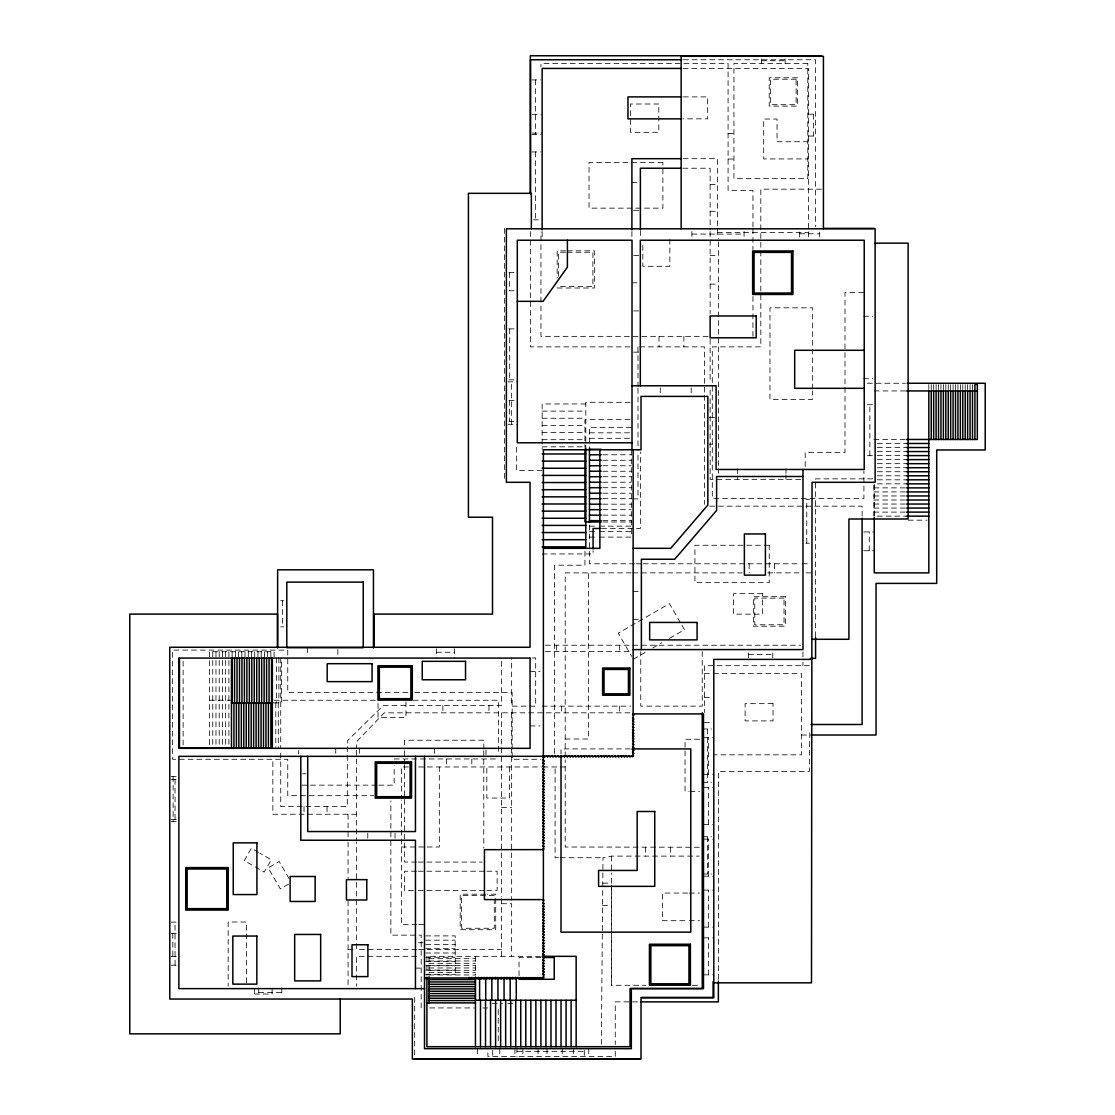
<?xml version="1.0" encoding="UTF-8"?>
<svg xmlns="http://www.w3.org/2000/svg" width="1115" height="1115" viewBox="0 0 1115 1115"><rect width="100%" height="100%" fill="white"/><g stroke="black" fill="none" stroke-linecap="round" stroke-linejoin="round"><path stroke-width="0.75" stroke-dasharray="5 3.75" d="M175.041 965.214L175.041 922.147M175.041 819.372L175.041 779.343M511.646 424.285L511.646 381.832M708.527 974.845L708.527 937.854M708.527 927.109L708.527 890.118M708.527 876.139L708.527 839.135M708.527 824.417L708.527 787.427M708.527 774.591L708.527 737.6M806.772 543.186L806.772 499.52M869.254 550.74L869.254 531.953M869.853 455.687L869.853 404.731M601.333 1044.211L603.006 857.714L611.564 856.111L699.328 856.111M611.55 884.906L611.564 985.298L645.961 985.298M718.367 979.346L718.367 771.399L809.337 771.399L809.824 732.011M633.32 659.23L645.348 652.275M652.874 647.94L661.906 642.714M669.432 638.379L684.485 629.682L681.154 623.898M288.576 884.111L280.311 888.878L268.185 867.874L279.196 861.505L290.458 881.017M683.467 59.764L815.567 59.764L815.567 226.624M761.475 60.74L785.127 60.74M683.091 68.433L808.375 68.433L808.375 238.568M531.869 79.918L540.956 79.918M683.397 96.894L707.649 96.894L707.649 118.859L683.397 118.859M532.176 114.315L542.141 114.315M808.375 114.204L815.567 114.204M532.176 133.117L542.141 133.117M728.081 133.549L733.935 133.549M531.869 134.497L540.956 134.497M808.375 136.044L815.567 136.044M808.375 141.744L777.03 141.744L777.03 119.04L763.691 119.04L763.691 158.943L808.375 158.943M531.869 151.933L540.956 151.933M683.202 158.692L717.405 158.692L717.405 232.519L718.381 238.568M728.081 159.027L733.935 159.027M682.91 168.226L710.13 168.226L710.13 229.913M631.898 182.414L640.386 182.414M710.13 184.588L717.405 184.588M821.462 189.174L760.82 189.174L760.82 346.863L712.29 346.863L712.29 498.489L863.916 498.489L863.916 470.962M633.599 210.317L640.386 210.317M710.13 211.279L717.405 211.279M533.374 219.864L540.956 219.864M717.405 232.519L808.375 232.519M799.664 233.788L819.678 233.788M691.913 234.066L744.067 234.066M565.612 250.833L557.165 250.833L557.165 277.872M567.298 250.833L594.337 250.833L594.337 288.005L557.165 288.005M565.444 252.255L558.587 252.255L558.587 276.283M567.159 252.255L592.901 252.255L592.901 286.583L558.587 286.583M633.668 255.516L638.644 255.516M710.13 255.614L718.618 255.614M509.025 272.562L515.13 272.562M632.01 282.806L638.644 282.806M710.13 284.116L718.618 284.116M509.025 290.764L515.13 290.764M863.568 292.423L844.989 292.423L844.989 452.537L805.183 452.537L805.183 467.101M633.599 310.918L640.386 310.918M863.568 316.228L872.85 316.228M509.025 328.883L516.663 328.883M708.053 336.354L540.956 336.354L540.956 232.031M630.017 346.863L530.35 346.863L530.35 231.627M639.689 346.863L704.429 346.863L704.429 393.623M633.599 352.159L640.386 352.159M863.568 378.696L872.85 378.696M509.025 379.825L515.13 379.825M507.938 381.832L517.304 381.832M867.386 383.253L905.505 383.253M874.244 390.933L906.648 390.933M509.025 400.369L515.13 400.369M630.212 402.292L585.807 402.292L585.807 447.659M585.807 403.964L542.141 403.964L542.141 449.401M867.331 404.731L872.488 404.731M542.141 411.114L585.807 411.114M709.502 417.498L716.123 417.498M542.141 418.25L585.807 418.25M629.989 419.644L584.929 419.644L584.929 447.366M509.025 421.595L515.13 421.595M507.938 424.285L517.304 424.285M542.141 425.4L585.807 425.4M631.327 427.324L589.473 427.324L589.473 448.188M542.141 432.536L585.807 432.536M589.473 432.815L629.64 432.815M589.473 438.307L629.64 438.307M873.937 439.463L906.648 439.463M542.141 439.686L585.807 439.686M877.366 443.491L906.523 443.491M709.502 444.174L712.806 444.174M542.141 446.836L585.807 446.836M877.366 447.533L906.523 447.533M877.366 451.561L906.523 451.561M602.867 454.781L631.327 454.781M877.366 455.603L906.523 455.603M867.331 455.687L872.488 455.687M877.366 459.631L906.523 459.631M602.867 460.258L631.327 460.258M877.366 463.673L906.523 463.673M602.867 465.749L631.327 465.749M877.366 467.715L906.523 467.715M542.141 470.53L516.663 470.53L516.663 444.55M602.867 471.241L631.327 471.241M877.366 471.743L906.523 471.743M877.366 475.784L906.523 475.784M602.867 476.732L631.327 476.732M872.669 478.851L815.567 478.851L815.567 637.655M800.682 479.352L710.13 479.352L710.13 387.881M877.366 479.812L906.523 479.812M602.867 482.224L631.327 482.224M877.366 483.854L906.523 483.854M602.867 487.715L631.327 487.715M873.937 487.882L906.523 487.882M873.937 491.924L906.523 491.924M602.867 493.206L631.327 493.206M873.937 495.952L906.523 495.952M602.867 498.684L631.327 498.684M632.986 498.893L637.989 498.893L637.989 452.244M805.992 499.52L809.406 499.52M873.937 499.994L906.523 499.994M873.937 504.036L906.523 504.036M602.867 504.175L631.327 504.175M709.628 506.168L862.118 506.168L862.118 516.566M873.937 508.064L906.523 508.064M602.867 509.667L631.327 509.667M873.937 512.106L906.523 512.106M602.867 515.158L631.327 515.158M877.366 516.134L906.523 516.134M908.237 520.175L927.109 520.175M602.867 520.649L631.327 520.649M602.867 521.973L631.898 521.973M589.473 526.141L597.849 526.141M599.522 526.141L631.327 526.141M601.529 528.482L640.386 528.482L640.386 452.007M589.473 531.632L597.849 531.632M599.522 531.632L631.327 531.632M863.846 531.953L874.244 531.953M589.473 537.109L597.849 537.109M599.522 537.109L631.327 537.109L631.327 449.289M805.992 543.186L809.406 543.186M863.846 550.74L874.244 550.74M542.141 553.96L593.082 553.96L593.082 550.559M634.533 563.786L589.473 563.786L589.473 523.395M636.261 563.786L641.46 563.786M643.188 563.786L800.654 563.786M802.368 563.786L809.309 563.786M631.215 572.887L565.207 572.887L565.207 758.298M632.804 572.887L639.759 572.887M641.46 572.887L742.2 572.887M767.817 572.887L801.295 572.887M806.187 572.887L811.037 572.887M633.139 591.494L639.731 591.494M280.673 600.762L283.74 600.762M633.139 619.396L639.731 619.396M280.673 626.839L283.74 626.839M545.346 645.209L800.584 645.209M545.346 651.578L630.728 651.578M436.327 652.261L454.516 652.261M748.527 654.421L772.779 654.421M532.245 657.934L535.674 657.934L535.674 706.143L511.646 706.143L511.646 657.934M809.42 665.683L704.429 665.683L704.429 712.527M530.043 671.355L540.05 671.355M704.429 673.558L711.802 673.558M713.279 673.558L801.462 673.558L801.462 754.827L713.279 754.827M407.783 692.554L287.754 692.554L287.754 650.101L172.518 650.101L172.518 759.273L287.754 759.273L287.754 795.664L373.678 795.664M414.738 692.554L512.161 692.554L512.161 759.273L541.026 759.273M704.429 697.6L711.802 697.6M209.522 700.248L232.129 700.248M274.095 700.248L376.731 700.248M413.261 700.248L498.503 700.248L498.503 753.782M273.356 702.854L281.37 702.854L281.37 657.934M542.141 706.143L630.714 706.143M629.961 712.833L384.271 712.833L356.549 741.712L356.549 748.625M704.429 722.478L711.802 722.478M530.043 725.935L540.05 725.935M702.241 728.987L711.523 728.987M801.462 735.008L809.337 735.008M703.495 737.6L712.471 737.6M565.207 738.994L588.539 738.994L588.539 572.887M699.579 739.259L685.042 739.259L685.042 791.58L688.276 791.58M630.226 748.918L561.012 748.918L561.012 754.116M394.18 758.967L498.503 758.967M408.369 766.967L401.456 766.967L401.456 798.27M418.669 766.967L541.611 766.967M543.005 766.967L558.462 766.967M560.148 766.967L565.207 766.967M302.541 773.74L305.984 773.74M703.495 774.591L712.471 774.591M171.166 776.486L177.801 776.486M171.097 779.343L178.888 779.343M702.241 782.368L711.523 782.368M301.789 785.155L377.079 785.155M378.779 785.155L394.18 785.155L394.18 765.517M703.495 787.427L712.471 787.427M689.892 791.58L699.579 791.58M501.499 807.581L511.646 807.581M356.549 814.243L272.854 814.243L272.854 758.967M171.097 819.372L178.888 819.372M171.166 821.337L177.801 821.337M703.495 824.417L712.471 824.417M702.241 836.738L711.523 836.738M703.495 839.135L712.471 839.135M401.456 846.996L416.954 846.996M418.669 846.996L425.554 846.996M427.268 846.996L439.324 846.996L439.324 766.967M699.328 847.247L565.207 847.01L565.207 760.026M558.517 857.714L555.089 857.714L555.089 766.967M560.232 857.714L603.006 857.714M416.592 862.076L404.522 862.076L404.522 834.229M418.306 862.076L425.205 862.076M426.933 862.076L482.07 862.076M416.592 871.219L404.592 871.219L404.592 890.439L416.592 890.439M418.306 871.219L425.163 871.219M426.878 871.219L485.137 871.219M486.851 871.219L497.137 871.219L497.137 890.439L486.851 890.439M702.241 873.979L711.523 873.979M703.495 876.139L712.471 876.139M703.495 890.118L712.471 890.118M418.306 890.439L425.163 890.439M426.878 890.439L485.137 890.439M687.676 893.059L662.561 893.059L662.561 920.697L687.676 920.697M689.349 893.059L699.398 893.059M485.569 894.188L460.202 894.188L460.202 929.687L495.715 929.687L495.715 894.188L487.255 894.188M494.279 895.61L461.624 895.61L461.624 928.265L494.279 928.265L494.279 899.052M501.499 903.707L511.646 903.707L511.646 956.336M689.349 920.697L699.398 920.697M171.097 922.147L178.888 922.147M417.052 924.642L401.456 924.642L401.456 799.887M418.794 924.642L425.721 924.642M703.495 927.109L712.471 927.109M171.166 933.339L179.459 933.339M425.721 935.889L455.171 935.889L455.171 975.277M703.495 937.854L712.471 937.854M425.721 940.168L455.171 940.168M418.473 942.746L423.003 942.746M425.721 944.433L455.171 944.433M425.721 948.712L455.171 948.712M348.061 949.464L353.148 949.464M416.94 949.464L356.549 949.464L356.549 841.978M418.669 949.464L425.568 949.464M427.296 949.464L501.499 949.464M425.721 952.99L455.171 952.99M171.166 956.377L179.459 956.377M416.648 956.336L356.549 956.336L356.549 986.204M540.496 956.336L426.906 956.336L426.906 975.444M425.721 957.255L455.171 957.255M540.817 957.534L519.033 957.534L519.033 975.932M429.024 958.663L475.45 958.663M429.024 960.991L475.45 960.991M425.721 961.534L455.171 961.534M429.024 963.318L475.45 963.318M171.097 965.214L178.888 965.214M429.024 965.646L475.45 965.646M425.721 965.799L455.171 965.799M429.024 967.973L475.45 967.973M415.449 968.113L423.003 968.113M425.721 970.078L455.171 970.078M429.024 970.301L475.45 970.301M429.024 972.628L475.45 972.628M425.721 974.343L455.171 974.343M429.024 974.956L475.45 974.956M703.495 974.845L712.471 974.845M692.387 985.298L699.272 985.298M258.736 992.406L281.788 992.406M254.554 994.05L272.13 994.05M637.599 1001.869L615.257 1001.869L615.257 1044.504M492.217 1003.486L502.531 1003.486M507.687 1003.486L514.559 1003.486M429.735 1007.932L474.21 1007.932M482.767 1007.932L487.896 1007.932M516.97 1051.32L584.302 1051.32M602.783 883.108L611.564 883.191L611.564 873.031M602.574 905.547L611.564 905.631M258.499 852.39L251.391 848.292L244.283 860.599L264.199 872.097L271.307 859.79L259.92 853.212M680.317 622.449L669.446 603.633L618.268 633.181L631.648 656.331M972.489 384.564L972.489 389.706M970.064 384.564L970.064 389.706M967.639 384.564L967.639 389.706M965.214 384.564L965.214 389.706M962.789 384.564L962.789 389.706M960.363 384.564L960.363 389.706M957.938 384.564L957.938 389.706M955.513 384.564L955.513 389.706M953.088 384.564L953.088 389.706M950.663 384.564L950.663 389.706M948.238 384.564L948.238 389.706M945.813 384.564L945.813 389.706M943.388 384.564L943.388 389.706M940.949 384.564L940.949 389.706M938.523 384.564L938.523 389.706M936.098 384.564L936.098 389.706M933.673 384.564L933.673 389.706M931.248 384.564L931.248 389.706M928.823 384.564L928.823 389.706M874.244 484.509L874.244 516.273M873.937 485.192L873.937 516.134M819.678 232.059L819.678 240.227M813.365 114.204L813.365 136.044M812.668 389.024L812.668 307.838L769.963 307.838L769.963 399.393L812.668 399.393L812.668 390.752M802.953 651.927L802.953 660.526M802.953 662.24L802.953 665.683M799.664 232.059L799.664 240.227M785.977 468.718L785.977 473.276M785.977 474.795L785.977 479.352M785.127 58.83L785.127 63.444M774.618 563.786L774.618 572.887M772.779 652.874L772.779 659.397M761.475 58.83L761.475 63.444M752.946 226.958L752.946 190.484L728.081 190.484L728.081 63.444L540.956 63.444L540.956 66.914M752.946 228.687L752.946 249.537M752.946 296.423L752.946 336.354M749.141 563.786L749.141 572.887M748.527 652.874L748.527 657.766M744.067 231.432L744.067 240.227M737.461 468.718L737.461 479.352M718.618 241.802L718.618 466.99M718.618 468.718L718.618 473.276M710.13 231.516L710.13 313.524M710.13 339.225L710.13 382.738M707.523 728.987L707.523 782.368M707.523 836.738L707.523 873.979M704.429 395.351L704.429 504.44M702.241 651.578L702.241 706.143L640.763 706.143L640.763 651.578M691.913 231.432L691.913 240.227M691.189 387.881L691.189 394.64M683.871 336.354L683.871 346.863M670.45 847.247L670.45 856.111M669.85 239.251L669.85 266.304L642.811 266.304L642.811 242.638M660.261 387.881L660.261 394.64M659.007 336.354L659.007 346.863M645.571 847.247L645.571 856.111M640.386 230.512L640.386 239.154M637.989 346.863L637.989 386.598M637.989 388.327L637.989 450.516M631.898 231.585L631.898 238.373M619.661 645.209L619.661 651.578M619.633 706.143L619.633 712.833M615.257 1051.334L615.257 1056.449L487.896 1056.449L487.896 1051.25M611.564 856.111L611.564 871.345M611.564 888.376L611.564 985.298M588.762 1048.671L588.762 1055.612M584.929 551.34L584.929 565.193L554.615 565.193L554.615 754.074M584.302 1050.441L584.302 1056.449M573.598 1048.671L573.598 1055.612M562.211 1048.671L562.211 1055.612M561.416 706.143L561.416 712.833M556.58 645.209L556.58 651.578M547.047 1048.671L547.047 1055.612M542.141 231.585L542.141 238.373M538.043 1048.671L538.043 1055.612M535.479 79.918L535.479 134.497M535.479 151.933L535.479 219.864M522.879 1048.671L522.879 1055.612M516.97 1047.445L516.97 1056.449M514.949 1048.671L514.949 1055.612M511.646 712.833L511.646 900.307M509.708 328.883L509.708 379.825M509.597 766.967L509.597 798.047L486.823 798.047L486.823 766.967M509.43 272.562L509.43 290.764M509.43 400.369L509.43 421.595M504.44 228.366L504.44 481.276M501.499 661.348L501.499 705.558L383.239 705.558L347.322 740.834L347.322 806.605L280.743 806.605L280.743 749.503M501.499 712.833L501.499 896.906M501.499 898.606L501.499 956.336M499.785 1048.671L499.785 1055.612M498.224 1009.549L498.224 1044.211M492.719 1050.4L492.719 1055.612M488.969 705.558L488.969 712.833M485.959 749.935L485.959 754.744M483.785 748.946L483.785 740.235L404.522 740.235L404.522 748.946M483.785 750.688L483.785 848.153M477.555 1048.671L477.555 1055.612M475.45 956.336L475.45 975.04M471.812 758.967L471.812 766.967M454.516 648.818L454.516 658.087M446.348 758.967L446.348 766.967M442.878 705.558L442.878 712.833M436.327 648.818L436.327 658.087M434.404 748.332L434.404 754.744M429.024 956.336L429.024 975.04M421.177 1007.932L421.177 935.151L390.863 935.151L390.863 800.835M414.682 997.395L414.682 1055.807M405.971 701.976L405.971 717.516L378.027 717.516L378.027 701.976M404.522 750.688L404.522 762.869M404.522 764.611L404.522 797.671M404.522 799.413L404.522 832.487M395.058 833.281L395.058 840.236M367.769 833.281L367.769 838.508M359.392 748.332L359.392 754.744M356.549 750.353L356.549 757.252M356.549 758.98L356.549 840.25M348.061 814.243L348.061 840.25M348.061 841.978L348.061 878.383M348.061 900.92L348.061 987.862M337.873 649.39L337.873 656.233M335.74 748.332L335.74 754.744M327.057 806.605L327.057 814.243M307.545 647.69L307.545 656.233M304.019 806.605L304.019 814.243M298.36 750.493L298.36 753.963M282.597 600.762L282.597 626.839M281.788 987.862L281.788 995.807M280.743 657.934L280.743 747.775M278.903 657.934L278.903 702.854M278.276 702.854L278.276 747.775M276.436 657.934L276.436 702.854M275.809 702.854L275.809 747.775M274.095 656.93L274.095 651.731L209.522 651.731L209.522 745.294M272.13 988.629L272.13 997.298M270.875 651.731L270.875 656.93M267.642 651.731L267.642 656.93M264.408 651.731L264.408 656.93M261.189 651.731L261.189 656.93M258.736 987.862L258.736 995.807M257.955 651.731L257.955 656.93M254.722 651.731L254.722 656.93M254.554 988.629L254.554 997.298M251.502 651.731L251.502 656.93M248.269 651.731L248.269 656.93M246.513 982.663L246.513 922.021L228.171 922.021L228.171 986.134M245.035 651.731L245.035 656.93M241.816 651.731L241.816 656.93M238.582 651.731L238.582 656.93M235.349 651.731L235.349 656.93M232.129 651.731L232.129 656.93M228.896 651.731L228.896 748.764M225.662 651.731L225.662 748.764M222.442 651.731L222.442 748.764M219.209 651.731L219.209 748.764M215.976 651.731L215.976 748.764M212.756 651.731L212.756 748.764M183.125 661.223L183.125 745.336M173.118 776.486L173.118 821.337M172.825 933.339L172.825 956.377M807.804 63.444L733.935 63.444L733.935 178.665L807.804 178.665L807.804 63.444M797.532 77.785L769.211 77.785L769.211 106.12L797.532 106.12L797.532 77.785M796.11 79.207L770.632 79.207L770.632 104.699L796.11 104.699L796.11 79.207M658.812 104.002L630.491 104.002L630.491 132.323L658.812 132.323L658.812 104.002M662.881 162.497L589.027 162.497L589.027 208.143L662.881 208.143L662.881 162.497M769.238 545.263L694.924 545.263L694.924 582.657L769.238 582.657L769.238 545.263M762.437 593.654L733.586 593.654L733.586 614.156L762.437 614.156L762.437 593.654M785.448 596.692L753.336 596.692L753.336 626.198L785.448 626.198L785.448 596.692M784.026 598.114L754.757 598.114L754.757 624.776L784.026 624.776L784.026 598.114M773.016 703.649L745.113 703.649L745.113 720.903L773.016 720.903L773.016 703.649"/><path stroke-width="1.5" d="M812.041 659.397L713.795 659.397L713.795 997.827L641.014 997.827L641.014 1059.083L412.369 1059.083L412.369 999.04L169.773 999.04L169.773 647.271L530.029 647.271L530.029 482.307L506.377 482.307L506.377 228.798L875.122 228.798L875.122 482.307L812.041 482.307L811.497 982.831L713.795 982.831M543.381 977.966L541.96 977.966L543.381 977.966L543.381 449.763L641.027 449.763L641.027 396.396L707.844 396.396L707.844 505.025L670.742 548.315L633.139 548.315M633.139 756.346L631.717 756.346L633.139 756.346L633.139 449.763M543.172 756.374L543.172 757.74L543.604 756.374M543.172 899.61L543.604 900.962L543.604 899.61L484.44 899.582L484.44 849.672L543.604 849.63L543.604 848.278L543.172 849.63M475.631 978.649L475.631 977.298L475.185 978.649M478.474 978.649L478.474 977.298L478.042 978.649M481.332 978.649L481.332 977.298L480.886 978.649M484.175 978.649L484.175 977.298L483.743 978.649M487.032 978.649L487.032 977.298L486.586 978.649M489.875 978.649L489.875 977.298L489.429 978.649M492.719 978.649L492.719 977.298L492.286 978.649M495.576 978.649L495.576 977.298L495.13 978.649M498.419 978.649L497.973 977.298L497.945 1000.169M501.262 978.649L501.262 977.298L500.83 978.649M504.119 978.649L504.119 977.298L503.673 978.649M506.963 978.649L506.963 977.298L506.531 978.649M509.82 978.649L509.82 977.298L509.374 978.649M512.663 978.649L512.663 977.298L512.217 978.649M515.506 978.649L515.506 977.298L515.074 978.649M821.462 55.75L530.35 55.75L530.35 193.731M681.739 59.764L530.517 59.764L530.517 193.606M681.349 68.433L542.141 68.433L542.141 229.885M681.655 96.894L627.968 96.894L627.968 118.859L681.655 118.859M681.488 158.692L631.898 158.692L631.898 229.885M681.209 168.226L640.386 168.226L640.386 229.397M824.222 228.366L874.397 228.366M875.122 243.154L908.126 243.154L908.126 519.005L848.919 519.005L848.919 639.285L812.041 639.285M517.304 301.329L543.089 301.329L567.396 267.154L567.396 240.227M864.223 350.291L794.674 350.291L794.674 388.313L864.223 388.313M907.234 383.253L985.214 383.253L985.214 449.972L936.698 449.972L936.698 583.396L876.042 583.396L876.042 735.008L811.051 735.008M632.01 385.776L716.123 385.776L716.123 469.471L864.223 469.471L864.223 240.227L640.317 240.227L640.317 385.776M906.648 390.933L977.339 390.933M906.523 439.463L977.339 439.463L977.339 384.564L974.914 384.564L974.914 439.463M632.01 442.794L517.304 442.794L517.304 240.227L632.01 240.227L632.01 449.763M906.523 443.491L928.823 443.491M906.523 447.533L928.823 447.533M589.473 449.289L601.194 449.289M906.523 451.561L928.823 451.561M542.141 453.972L585.807 453.972M589.473 454.781L601.194 454.781M906.523 455.603L928.823 455.603M906.523 459.631L928.823 459.631M589.473 460.258L601.194 460.258M542.141 461.122L585.807 461.122M906.523 463.673L928.823 463.673M589.473 465.749L601.194 465.749M906.523 467.715L928.823 467.715M542.141 468.258L585.807 468.258M589.473 471.241L601.194 471.241M906.523 471.743L928.823 471.743M542.141 475.408L585.807 475.408M906.523 475.784L928.823 475.784M802.967 476.495L716.611 476.495L716.611 510.461L674.728 559.242L641.376 559.242L641.376 649.599M589.473 476.732L601.194 476.732M906.523 479.812L928.823 479.812M589.473 482.224L601.194 482.224M542.141 482.544L585.807 482.544M906.523 483.854L928.823 483.854M589.473 487.715L601.194 487.715M906.523 487.882L928.823 487.882M542.141 489.694L585.807 489.694M906.523 491.924L928.823 491.924M589.473 493.206L601.194 493.206M906.523 495.952L928.823 495.952M542.141 496.844L585.807 496.844M589.473 498.684L601.194 498.684M906.523 499.994L928.823 499.994M542.141 503.98L585.807 503.98M906.523 504.036L928.823 504.036M589.473 504.175L601.194 504.175M906.523 508.064L928.823 508.064M589.473 509.667L601.194 509.667M542.141 511.13L585.807 511.13M906.523 512.106L928.823 512.106M589.473 515.158L601.194 515.158M906.523 516.134L928.823 516.134M542.141 518.266L585.807 518.266M589.473 520.649L601.194 520.649M585.807 521.973L601.166 521.973M542.141 525.416L585.807 525.416M599.842 528.482L593.082 528.482L593.082 548.859M542.141 532.552L585.807 532.552M542.141 539.702L585.807 539.702M542.141 546.852L585.807 546.852L585.807 448.258M543.381 548.315L599.884 548.315L599.884 449.763M633.139 649.599L802.967 649.599L802.967 469.471M810.354 658.366L815.567 658.366L815.567 637.655M231.474 702.854L272.701 702.854M633.139 713.893L703.495 713.893L703.495 988.629L631.327 988.629L631.327 1048.671L424.508 1048.671L424.508 756.346M811.037 724.499L862.118 724.499L862.118 518.196M272.158 747.775L179.459 747.775L179.459 657.934M631.954 748.918L690.77 748.918L690.77 932.154L561.012 932.154L561.012 755.845M542.197 956.336L576.148 956.336L576.148 1046.692M542.489 957.534L554.225 957.534L554.225 979.291L519.033 979.291M424.508 977.966L543.604 977.939L543.604 976.587L543.172 977.939M425.721 978.622L429.191 978.622M475.032 978.622L516.273 978.622L516.273 1000.169M429.024 979.611L475.45 979.611M429.024 981.939L475.45 981.939M429.024 984.266L475.45 984.266M429.024 986.594L475.45 986.594M424.508 988.629L178.888 988.629L178.888 756.346L633.362 756.304L633.362 754.953L632.93 756.304M429.024 988.921L475.45 988.921M429.024 991.249L475.45 991.249M429.024 993.577L475.45 993.577M429.024 995.904L475.45 995.904M641.39 997.395L713.07 997.395L713.07 981.744M429.024 998.232L475.45 998.232M475.45 1000.266L576.148 1000.266M429.024 1000.559L475.45 1000.559M641.027 1001.869L718.367 1001.869L718.367 981.075M426.906 1002.887L475.45 1002.887M414.682 1059.25L639.689 1059.25M972.489 391.435L972.489 439.463M970.064 391.435L970.064 439.463M967.639 391.435L967.639 439.463M965.214 391.435L965.214 439.463M962.789 391.435L962.789 439.463M960.363 391.435L960.363 439.463M957.938 391.435L957.938 439.463M955.513 391.435L955.513 439.463M953.088 391.435L953.088 439.463M950.663 391.435L950.663 439.463M948.238 391.435L948.238 439.463M945.813 391.435L945.813 439.463M943.388 391.435L943.388 439.463M940.949 391.435L940.949 439.463M938.523 391.435L938.523 439.463M936.098 391.435L936.098 439.463M933.673 391.435L933.673 439.463M931.248 391.435L931.248 439.463M928.823 390.933L928.823 572.887L874.244 572.887L874.244 517.43M823.428 228.798L823.428 56.28L681.154 56.28L681.154 228.798M702.241 712.833L702.241 988.475L630.073 988.475L630.073 1046.692L426.906 1046.692L426.906 977.186M589.473 448.063L589.473 522.336M584.929 449.094L584.929 521.876M571.103 1000.266L571.103 1046.692M566.072 1000.266L566.072 1046.692M561.04 1000.266L561.04 1046.692M556.009 1000.266L556.009 1046.692M550.977 1000.266L550.977 1046.692M545.932 1000.266L545.932 1046.692M540.9 1000.266L540.9 1046.692M535.869 1000.266L535.869 1046.692M531.353 228.798L531.353 193.327L468.411 193.327L468.411 517.221L492.509 517.221L492.509 614.114L374.055 614.114L374.055 647.271M530.838 1000.266L530.838 1046.692M525.806 1000.266L525.806 1046.692M520.761 1000.266L520.761 1046.692M515.729 1000.266L515.729 1046.692M510.698 1000.266L510.698 1046.692M510.168 978.622L510.168 1000.169M505.666 1000.266L505.666 1046.692M504.064 978.622L504.064 1000.169M500.621 1000.266L500.621 1046.692M495.59 1000.266L495.59 1046.692M491.84 978.622L491.84 1000.169M490.558 1000.266L490.558 1046.692M485.722 978.622L485.722 1000.169M485.527 1000.266L485.527 1046.692M480.495 1000.266L480.495 1046.692M479.617 978.622L479.617 1000.169M475.45 977.284L475.45 1046.692M429.024 976.74L429.024 1002.887M415.449 756.346L415.449 831.553L307.712 831.553L307.712 756.346M415.449 988.629L415.449 840.236L300.813 840.236L300.813 756.346M373.441 648.052L373.441 569.821L277.621 569.821L277.621 648.052M340.228 999.04L340.228 1033.842L129.786 1033.842L129.786 614.114L277.496 614.114L277.496 647.271M272.353 658.087L272.353 748.332M271.516 657.934L271.516 702.854M270.889 702.854L270.889 747.775M269.05 657.934L269.05 702.854M268.422 702.854L268.422 747.775M266.583 657.934L266.583 702.854M265.955 702.854L265.955 747.775M264.116 657.934L264.116 702.854M263.502 702.854L263.502 747.775M261.663 657.934L261.663 702.854M261.035 702.854L261.035 747.775M259.196 657.934L259.196 702.854M258.569 702.854L258.569 747.775M256.729 657.934L256.729 702.854M256.102 702.854L256.102 747.775M254.262 657.934L254.262 702.854M253.649 702.854L253.649 747.775M251.809 657.934L251.809 702.854M251.182 702.854L251.182 747.775M249.342 657.934L249.342 702.854M248.715 702.854L248.715 747.775M246.875 657.934L246.875 702.854M246.248 702.854L246.248 747.775M244.408 657.934L244.408 702.854M243.795 702.854L243.795 747.775M241.955 657.934L241.955 702.854M241.328 702.854L241.328 747.775M239.488 657.934L239.488 702.854M238.861 702.854L238.861 747.775M237.021 657.934L237.021 702.854M236.394 702.854L236.394 747.775M234.554 657.934L234.554 702.854M233.941 702.854L233.941 747.775M232.101 657.934L232.101 702.854M231.474 657.934L231.474 747.775M469.136 977.548L470.293 978.385L469.136 977.548M543.521 755.928L544.678 756.764L543.521 755.928M471.993 977.548L473.136 978.385L471.993 977.548M542.81 760.235L543.967 761.071L542.81 760.235M542.81 763.078L543.967 763.914L542.81 763.078M542.81 765.935L543.967 766.772L542.81 765.935M546.364 755.928L547.521 756.764L546.364 755.928M542.81 768.779L543.967 769.615L542.81 768.779M542.81 771.636L543.967 772.472L542.81 771.636M542.81 774.479L543.967 775.315L542.81 774.479M549.221 755.928L550.364 756.764L549.221 755.928M542.81 777.322L543.967 778.159L542.81 777.322M542.81 780.179L543.967 781.016L542.81 780.179M542.81 783.023L543.967 783.859L542.81 783.023M552.064 755.928L553.221 756.764L552.064 755.928M542.81 785.866L543.967 786.716L542.81 785.866M542.81 788.723L543.967 789.559L542.81 788.723M542.81 791.566L543.967 792.403L542.81 791.566M554.922 755.928L556.064 756.764L554.922 755.928M542.81 794.424L543.967 795.26L542.81 794.424M542.81 797.267L543.967 798.103L542.81 797.267M542.81 800.11L543.967 800.946L542.81 800.11M557.765 755.928L558.922 756.764L557.765 755.928M542.81 802.967L543.967 803.804L542.81 802.967M542.81 805.81L543.967 806.647L542.81 805.81M542.81 808.668L543.967 809.504L542.81 808.668M560.608 755.928L561.765 756.764L560.608 755.928M542.81 811.511L543.967 812.347L542.81 811.511M542.81 814.354L543.967 815.19L542.81 814.354M542.81 817.211L543.967 818.048L542.81 817.211M542.81 820.055L543.967 820.891L542.81 820.055M563.465 755.928L564.608 756.764L563.465 755.928M542.81 822.898L543.967 823.734L542.81 822.898M542.81 825.755L543.967 826.591L542.81 825.755M566.308 755.928L567.465 756.764L566.308 755.928M542.81 828.598L543.967 829.435L542.81 828.598M542.81 831.455L543.967 832.292L542.81 831.455M542.81 834.299L543.967 835.135L542.81 834.299M542.81 837.142L543.967 837.978L542.81 837.142M569.152 755.928L570.309 756.764L569.152 755.928M542.81 839.999L543.967 840.835L542.81 839.999M542.81 842.842L543.967 843.679L542.81 842.842M542.81 845.686L543.967 846.536L542.81 845.686M572.009 755.928L573.166 756.764L572.009 755.928M574.852 755.928L576.009 756.764L574.852 755.928M577.709 755.928L578.852 756.764L577.709 755.928M580.553 755.928L581.709 756.764L580.553 755.928M583.396 755.928L584.553 756.764L583.396 755.928M586.253 755.928L587.396 756.764L586.253 755.928M589.096 755.928L590.253 756.764L589.096 755.928M517.569 977.548L518.712 978.385L517.569 977.548M542.81 902.774L543.967 903.61L542.81 902.774M542.81 905.631L543.967 906.467L542.81 905.631M591.954 755.928L593.096 756.764L591.954 755.928M520.412 977.548L521.569 978.385L520.412 977.548M542.81 908.474L543.967 909.31L542.81 908.474M542.81 911.317L543.967 912.168L542.81 911.317M542.81 914.175L543.967 915.011L542.81 914.175M594.797 755.928L595.954 756.764L594.797 755.928M542.81 917.018L543.967 917.854L542.81 917.018M523.256 977.548L524.412 978.385L523.256 977.548M542.81 919.875L543.967 920.711L542.81 919.875M542.81 922.718L543.967 923.554L542.81 922.718M597.64 755.928L598.797 756.764L597.64 755.928M526.113 977.548L527.256 978.385L526.113 977.548M542.81 925.562L543.967 926.398L542.81 925.562M542.81 928.419L543.967 929.255L542.81 928.419M542.81 931.262L543.967 932.098L542.81 931.262M600.497 755.928L601.64 756.764L600.497 755.928M542.81 934.119L543.967 934.955L542.81 934.119M528.956 977.548L530.113 978.385L528.956 977.548M542.81 936.962L543.967 937.799L542.81 936.962M542.81 939.806L543.967 940.642L542.81 939.806M542.81 942.663L543.967 943.499L542.81 942.663M603.34 755.928L604.497 756.764L603.34 755.928M531.813 977.548L532.956 978.385L531.813 977.548M542.81 945.506L543.967 946.342L542.81 945.506M542.81 948.349L543.967 949.186L542.81 948.349M606.184 755.928L607.341 756.764L606.184 755.928M542.81 951.207L543.967 952.043L542.81 951.207M534.656 977.548L535.813 978.385L534.656 977.548M542.81 954.05L543.967 954.886L542.81 954.05M542.81 956.907L543.967 957.743L542.81 956.907M542.81 959.75L543.967 960.586L542.81 959.75M609.041 755.928L610.198 756.764L609.041 755.928M537.5 977.548L538.657 978.385L537.5 977.548M542.81 962.593L543.967 963.43L542.81 962.593M542.81 965.451L543.967 966.287L542.81 965.451M542.81 968.294L543.967 969.13L542.81 968.294M611.884 755.928L613.041 756.764L611.884 755.928M540.357 977.548L541.5 978.385L540.357 977.548M542.81 971.137L543.967 971.987L542.81 971.137M542.81 973.994L543.967 974.831L542.81 973.994M614.741 755.928L615.884 756.764L614.741 755.928M617.585 755.928L618.741 756.764L617.585 755.928M632.567 714.185L633.724 715.022L632.567 714.185M632.567 718.185L633.724 719.022L632.567 718.185M620.428 755.928L621.585 756.764L620.428 755.928M632.567 721.029L633.724 721.865L632.567 721.029M632.567 723.886L633.724 724.722L632.567 723.886M623.285 755.928L624.428 756.764L623.285 755.928M632.567 726.729L633.724 727.565L632.567 726.729M632.567 729.572L633.724 730.409L632.567 729.572M632.567 732.43L633.724 733.266L632.567 732.43M632.567 735.273L633.724 736.109L632.567 735.273M626.128 755.928L627.285 756.764L626.128 755.928M632.567 738.116L633.724 738.966L632.567 738.116M632.567 740.973L633.724 741.81L632.567 740.973M632.567 743.816L633.724 744.653L632.567 743.816M628.985 755.928L630.128 756.764L628.985 755.928M632.567 746.674L633.724 747.51L632.567 746.674M632.567 749.517L633.724 750.353L632.567 749.517M632.567 752.36L633.724 753.196L632.567 752.36M792.932 250.973L752.639 250.973L752.639 294.458L792.932 294.458L792.932 250.973M791.511 252.394L754.061 252.394L754.061 293.036L791.511 293.036L791.511 252.394M756.193 315.977L710.13 315.977L710.13 337.803L756.193 337.803L756.193 315.977M765.406 533.96L744.374 533.96L744.374 575.131L765.406 575.131L765.406 533.96M363.225 582.128L286.806 582.128L286.806 647.69L363.225 647.69L363.225 582.128M697.098 622.435L649.655 622.435L649.655 639.885L697.098 639.885L697.098 622.435M530.043 658.087L178.888 658.087L178.888 748.332L530.043 748.332L530.043 658.087M465.526 661.334L422.25 661.334L422.25 679.774L465.526 679.774L465.526 661.334M372.062 663.69L327.197 663.69L327.197 681.627L372.062 681.627L372.062 663.69M412.299 665.753L377.929 665.753L377.929 700.109L412.299 700.109L412.299 665.753M410.878 667.174L379.351 667.174L379.351 698.687L410.878 698.687L410.878 667.174M629.85 668.01L602.63 668.01L602.63 695.23L629.85 695.23L629.85 668.01M628.428 669.432L604.051 669.432L604.051 693.809L628.428 693.809L628.428 669.432M411.519 761.866L375.253 761.866L375.253 798.117L411.519 798.117L411.519 761.866M410.097 763.287L376.675 763.287L376.675 796.695L410.097 796.695L410.097 763.287M654.742 811.497L637.167 811.497L637.167 870.453L598.574 870.453L598.574 886.355L654.742 886.355L654.742 811.497M256.924 842.856L233.244 842.856L233.244 894.565L256.924 894.565L256.924 842.856M228.199 867.595L185.731 867.595L185.731 910.063L228.199 910.063L228.199 867.595M226.777 869.017L187.153 869.017L187.153 908.641L226.777 908.641L226.777 869.017M315.127 876.488L290.123 876.488L290.123 901.477L315.127 901.477L315.127 876.488M366.765 879.637L346.43 879.637L346.43 899.986L366.765 899.986L366.765 879.637M320.66 934.454L294.667 934.454L294.667 980.893L320.66 980.893L320.66 934.454M256.84 936.043L232.84 936.043L232.84 984.127L256.84 984.127L256.84 936.043M690.394 944.238L649.432 944.238L649.432 985.2L690.394 985.2L690.394 944.238M367.894 944.767L352.006 944.767L352.006 976.601L367.894 976.601L367.894 944.767M688.958 945.673L650.853 945.673L650.853 983.778L688.958 983.778L688.958 945.673"/></g></svg>
